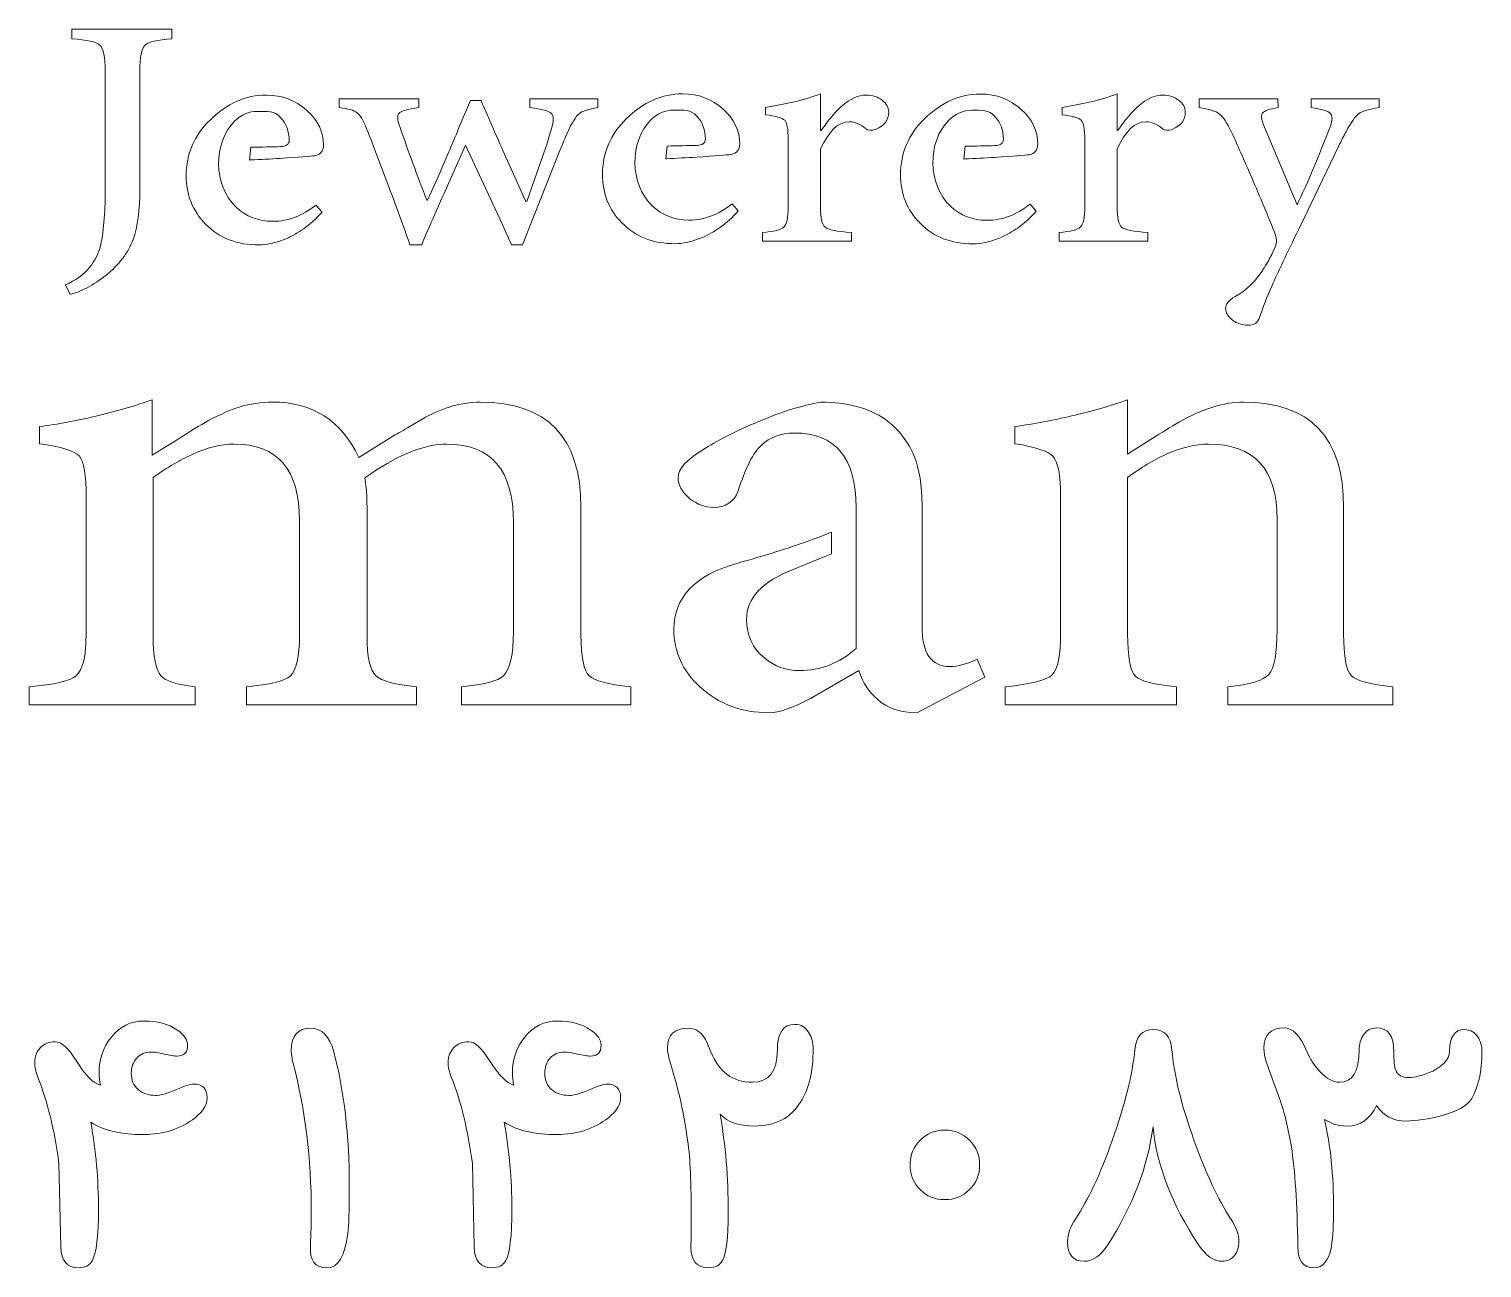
# Model space of a CAD drawing. Header units: millimetres. Extents: x -16 to 74, y -17.5 to 19.4.
# Drawn here: x 54.52 to 73.97, y -17.51 to -0.93 of the extents above; entities that cross this region are included whole.
import ezdxf

# ---------------------------------------------------------------- set-up
doc = ezdxf.new("R2010")
doc.units = ezdxf.units.MM
doc.header["$MEASUREMENT"] = 0
doc.layers.add('Layer 1', color=7, linetype='Continuous')

msp = doc.modelspace()

# ---------------------------------------------------------------- linework, layer by layer
at = {"layer": 'Layer 1', "color": 250, "lineweight": 18}
for points, knots in [([(56.4319, -1.0631), (56.2376, -1.0751), (56.1177, -1.103), (56.0729, -1.1467), (56.0263, -1.1926), (56.0027, -1.308), (56.0027, -1.4932), (56.0027, -1.4932), (56.0027, -3.063), (56.0027, -3.063), (56.0027, -3.3537), (55.9723, -3.5816), (55.9124, -3.7467), (55.8429, -3.9298), (55.7212, -4.09), (55.5465, -4.2276), (55.4661, -4.2928), (55.3821, -4.3486), (55.295, -4.3944), (55.2167, -4.4343), (55.1419, -4.4643), (55.0703, -4.484), (55.0703, -4.484), (55.0064, -4.3528), (55.0064, -4.3528), (55.2707, -4.2413), (55.4305, -4.0512), (55.4862, -3.7827), (55.5063, -3.6772), (55.5208, -3.5545), (55.53, -3.4155), (55.5367, -3.2941), (55.5402, -3.1357), (55.5402, -2.9406), (55.5402, -2.9406), (55.5402, -1.4932), (55.5402, -1.4932), (55.5402, -1.308), (55.5155, -1.1926), (55.4661, -1.1467), (55.4192, -1.103), (55.294, -1.0751), (55.0904, -1.0631), (55.0904, -1.0631), (55.0904, -0.9319), (55.0904, -0.9319), (55.0904, -0.9319), (56.4319, -0.9319), (56.4319, -0.9319), (56.4319, -0.9319), (56.4319, -1.0631), (56.4319, -1.0631)], [0, 0, 0, 0, 0.0588235, 0.0588235, 0.0588235, 0.1176471, 0.1176471, 0.1176471, 0.1764706, 0.1764706, 0.1764706, 0.2352941, 0.2352941, 0.2352941, 0.2941176, 0.2941176, 0.2941176, 0.3529412, 0.3529412, 0.3529412, 0.4117647, 0.4117647, 0.4117647, 0.4705882, 0.4705882, 0.4705882, 0.5294118, 0.5294118, 0.5294118, 0.5882353, 0.5882353, 0.5882353, 0.6470588, 0.6470588, 0.6470588, 0.7058824, 0.7058824, 0.7058824, 0.7647059, 0.7647059, 0.7647059, 0.8235294, 0.8235294, 0.8235294, 0.8823529, 0.8823529, 0.8823529, 0.9411765, 0.9411765, 0.9411765, 1, 1, 1, 1]), ([(57.576, -2.0333), (57.4621, -2.0333), (57.3601, -2.0771), (57.2709, -2.1645), (56.9796, -2.4545), (56.9843, -3.0257), (57.2906, -3.3137), (57.425, -3.4414), (57.588, -3.5049), (57.7806, -3.5049), (57.9884, -3.5049), (58.181, -3.4322), (58.3574, -3.2869), (58.3574, -3.2869), (58.4414, -3.3829), (58.4414, -3.3829), (58.3652, -3.4682), (58.2837, -3.542), (58.1965, -3.6037), (58.1203, -3.6573), (58.042, -3.7021), (57.9619, -3.7378), (57.8921, -3.7656), (57.8229, -3.7875), (57.7538, -3.8034), (57.6981, -3.8154), (57.6462, -3.8214), (57.5993, -3.8214), (57.304, -3.8214), (57.0652, -3.7279), (56.8814, -3.5409), (56.7096, -3.3659), (56.6235, -3.1507), (56.6235, -2.896), (56.6235, -2.6036), (56.7297, -2.3545), (56.9421, -2.1495), (57.1703, -1.9269), (57.4208, -1.8155), (57.6935, -1.8155), (57.6935, -1.8155), (57.6967, -1.8155), (57.6967, -1.8155), (57.9066, -1.8155), (58.0879, -1.8839), (58.2403, -2.0211), (58.3877, -2.1545), (58.4615, -2.3101), (58.4615, -2.4868), (58.4615, -2.5644), (58.4223, -2.6113), (58.3444, -2.6272), (58.2837, -2.6353), (58.1292, -2.6473), (57.8812, -2.6628), (57.7492, -2.671), (57.6173, -2.678), (57.4853, -2.684), (57.4853, -2.684), (57.4695, -2.6849), (57.4695, -2.6849), (57.4695, -2.6849), (57.4889, -2.5138), (57.4889, -2.5138), (57.6335, -2.5117), (57.7653, -2.5089), (57.8847, -2.5048), (57.963, -2.5027), (58.0018, -2.4748), (58.0018, -2.4212), (58.0018, -2.3019), (57.9641, -2.1993), (57.8879, -2.1139), (57.8074, -2.0243), (57.7044, -2.0333), (57.5795, -2.0333), (57.5795, -2.0333), (57.576, -2.0333), (57.576, -2.0333)], [0, 0, 0, 0, 0.0384615, 0.0384615, 0.0384615, 0.0769231, 0.0769231, 0.0769231, 0.1153846, 0.1153846, 0.1153846, 0.1538462, 0.1538462, 0.1538462, 0.1923077, 0.1923077, 0.1923077, 0.2307692, 0.2307692, 0.2307692, 0.2692308, 0.2692308, 0.2692308, 0.3076923, 0.3076923, 0.3076923, 0.3461538, 0.3461538, 0.3461538, 0.3846154, 0.3846154, 0.3846154, 0.4230769, 0.4230769, 0.4230769, 0.4615385, 0.4615385, 0.4615385, 0.5, 0.5, 0.5, 0.5384615, 0.5384615, 0.5384615, 0.5769231, 0.5769231, 0.5769231, 0.6153846, 0.6153846, 0.6153846, 0.6538462, 0.6538462, 0.6538462, 0.6923077, 0.6923077, 0.6923077, 0.7307692, 0.7307692, 0.7307692, 0.7692308, 0.7692308, 0.7692308, 0.8076923, 0.8076923, 0.8076923, 0.8461538, 0.8461538, 0.8461538, 0.8846154, 0.8846154, 0.8846154, 0.9230769, 0.9230769, 0.9230769, 0.9615385, 0.9615385, 0.9615385, 1, 1, 1, 1]), ([(62.1346, -1.9826), (62.0114, -2.0006), (61.9264, -2.0295), (61.8795, -2.069), (61.8368, -2.105), (61.7892, -2.1823), (61.7352, -2.3019), (61.6996, -2.3816), (61.6569, -2.4811), (61.6079, -2.6003), (61.6079, -2.6003), (61.1249, -3.8185), (61.1249, -3.8185), (61.1249, -3.8185), (60.9775, -3.8185), (60.9775, -3.8185), (60.9775, -3.8185), (60.8229, -3.4724), (60.8229, -3.4724), (60.8229, -3.4724), (60.3633, -2.4871), (60.3633, -2.4871), (60.3633, -2.4871), (60.0715, -3.1408), (60.0715, -3.1408), (60.0133, -3.2681), (59.9643, -3.3796), (59.9241, -3.4749), (59.8704, -3.5966), (59.821, -3.7109), (59.7762, -3.8185), (59.7762, -3.8185), (59.6186, -3.8185), (59.6186, -3.8185), (59.5339, -3.5736), (59.4397, -3.3158), (59.337, -3.0452), (59.337, -3.0452), (59.1892, -2.6571), (59.1892, -2.6571), (59.1427, -2.5319), (59.0922, -2.4014), (59.0386, -2.2662), (58.9938, -2.1544), (58.9515, -2.0832), (58.9109, -2.0511), (58.8685, -2.0193), (58.7892, -1.9964), (58.6728, -1.9826), (58.6728, -1.9826), (58.6728, -1.8662), (58.6728, -1.8662), (58.6728, -1.8662), (59.736, -1.8662), (59.736, -1.8662), (59.736, -1.8662), (59.736, -1.9826), (59.736, -1.9826), (59.5861, -2.0045), (59.4979, -2.0302), (59.4711, -2.0602), (59.4443, -2.0881), (59.4499, -2.1509), (59.488, -2.2483), (59.5395, -2.3996), (59.5977, -2.5629), (59.6623, -2.7379), (59.7163, -2.8854), (59.7762, -3.0462), (59.8436, -3.2216), (59.8436, -3.2216), (59.8535, -3.2216), (59.8535, -3.2216), (59.8535, -3.2216), (59.9946, -2.9111), (59.9946, -2.9111), (59.9946, -2.9111), (60.1354, -2.5855), (60.1354, -2.5855), (60.1777, -2.4881), (60.226, -2.3735), (60.2797, -2.2423), (60.2797, -2.2423), (60.4306, -1.887), (60.4306, -1.887), (60.4306, -1.887), (60.5714, -1.887), (60.5714, -1.887), (60.6585, -2.0937), (60.7559, -2.3167), (60.8632, -2.5555), (60.8632, -2.5555), (61.1718, -3.2396), (61.1718, -3.2396), (61.1718, -3.2396), (61.1821, -3.2396), (61.1821, -3.2396), (61.1821, -3.2396), (61.4399, -2.5107), (61.4399, -2.5107), (61.4692, -2.4194), (61.4939, -2.3379), (61.514, -2.2662), (61.5451, -2.1608), (61.5451, -2.0923), (61.514, -2.0602), (61.4805, -2.0285), (61.3842, -2.0027), (61.2255, -1.9826), (61.2255, -1.9826), (61.2255, -1.8662), (61.2255, -1.8662), (61.2255, -1.8662), (62.1346, -1.8662), (62.1346, -1.8662), (62.1346, -1.8662), (62.1346, -1.9826), (62.1346, -1.9826)], [0, 0, 0, 0, 0.025641, 0.025641, 0.025641, 0.0512821, 0.0512821, 0.0512821, 0.0769231, 0.0769231, 0.0769231, 0.1025641, 0.1025641, 0.1025641, 0.1282051, 0.1282051, 0.1282051, 0.1538462, 0.1538462, 0.1538462, 0.1794872, 0.1794872, 0.1794872, 0.2051282, 0.2051282, 0.2051282, 0.2307692, 0.2307692, 0.2307692, 0.2564103, 0.2564103, 0.2564103, 0.2820513, 0.2820513, 0.2820513, 0.3076923, 0.3076923, 0.3076923, 0.3333333, 0.3333333, 0.3333333, 0.3589744, 0.3589744, 0.3589744, 0.3846154, 0.3846154, 0.3846154, 0.4102564, 0.4102564, 0.4102564, 0.4358974, 0.4358974, 0.4358974, 0.4615385, 0.4615385, 0.4615385, 0.4871795, 0.4871795, 0.4871795, 0.5128205, 0.5128205, 0.5128205, 0.5384615, 0.5384615, 0.5384615, 0.5641026, 0.5641026, 0.5641026, 0.5897436, 0.5897436, 0.5897436, 0.6153846, 0.6153846, 0.6153846, 0.6410256, 0.6410256, 0.6410256, 0.6666667, 0.6666667, 0.6666667, 0.6923077, 0.6923077, 0.6923077, 0.7179487, 0.7179487, 0.7179487, 0.7435897, 0.7435897, 0.7435897, 0.7692308, 0.7692308, 0.7692308, 0.7948718, 0.7948718, 0.7948718, 0.8205128, 0.8205128, 0.8205128, 0.8461538, 0.8461538, 0.8461538, 0.8717949, 0.8717949, 0.8717949, 0.8974359, 0.8974359, 0.8974359, 0.9230769, 0.9230769, 0.9230769, 0.9487179, 0.9487179, 0.9487179, 0.974359, 0.974359, 0.974359, 1, 1, 1, 1]), ([(63.1497, -2.0164), (63.0358, -2.0164), (62.9338, -2.0602), (62.8446, -2.1476), (62.5533, -2.4376), (62.558, -3.0088), (62.8643, -3.2968), (62.9987, -3.4245), (63.1617, -3.488), (63.3543, -3.488), (63.5621, -3.488), (63.7547, -3.4153), (63.9311, -3.27), (63.9311, -3.27), (64.0151, -3.366), (64.0151, -3.366), (63.9389, -3.4513), (63.8574, -3.5251), (63.7702, -3.5868), (63.694, -3.6404), (63.6157, -3.6852), (63.5356, -3.7209), (63.4658, -3.7487), (63.3966, -3.7706), (63.3275, -3.7865), (63.2718, -3.7985), (63.2199, -3.8045), (63.173, -3.8045), (62.8777, -3.8045), (62.6389, -3.711), (62.4551, -3.524), (62.2833, -3.349), (62.1972, -3.1338), (62.1972, -2.8791), (62.1972, -2.5867), (62.3034, -2.3376), (62.5158, -2.1326), (62.744, -1.91), (62.9945, -1.7986), (63.2672, -1.7986), (63.2672, -1.7986), (63.2704, -1.7986), (63.2704, -1.7986), (63.4803, -1.7986), (63.6616, -1.867), (63.814, -2.0042), (63.9614, -2.1376), (64.0352, -2.2932), (64.0352, -2.4699), (64.0352, -2.5475), (63.996, -2.5944), (63.9181, -2.6103), (63.8574, -2.6184), (63.7029, -2.6304), (63.4549, -2.6459), (63.3229, -2.6541), (63.191, -2.6611), (63.059, -2.6671), (63.059, -2.6671), (63.0432, -2.668), (63.0432, -2.668), (63.0432, -2.668), (63.0626, -2.4969), (63.0626, -2.4969), (63.2072, -2.4948), (63.339, -2.492), (63.4584, -2.4879), (63.5367, -2.4858), (63.5755, -2.4579), (63.5755, -2.4043), (63.5755, -2.285), (63.5378, -2.1824), (63.4616, -2.097), (63.3811, -2.0074), (63.2781, -2.0164), (63.1532, -2.0164), (63.1532, -2.0164), (63.1497, -2.0164), (63.1497, -2.0164)], [0, 0, 0, 0, 0.0384615, 0.0384615, 0.0384615, 0.0769231, 0.0769231, 0.0769231, 0.1153846, 0.1153846, 0.1153846, 0.1538462, 0.1538462, 0.1538462, 0.1923077, 0.1923077, 0.1923077, 0.2307692, 0.2307692, 0.2307692, 0.2692308, 0.2692308, 0.2692308, 0.3076923, 0.3076923, 0.3076923, 0.3461538, 0.3461538, 0.3461538, 0.3846154, 0.3846154, 0.3846154, 0.4230769, 0.4230769, 0.4230769, 0.4615385, 0.4615385, 0.4615385, 0.5, 0.5, 0.5, 0.5384615, 0.5384615, 0.5384615, 0.5769231, 0.5769231, 0.5769231, 0.6153846, 0.6153846, 0.6153846, 0.6538462, 0.6538462, 0.6538462, 0.6923077, 0.6923077, 0.6923077, 0.7307692, 0.7307692, 0.7307692, 0.7692308, 0.7692308, 0.7692308, 0.8076923, 0.8076923, 0.8076923, 0.8461538, 0.8461538, 0.8461538, 0.8846154, 0.8846154, 0.8846154, 0.9230769, 0.9230769, 0.9230769, 0.9615385, 0.9615385, 0.9615385, 1, 1, 1, 1]), ([(65.1263, -2.2872), (65.1711, -2.2212), (65.2148, -2.1633), (65.2572, -2.114), (65.3066, -2.0543), (65.3542, -2.0032), (65.4015, -1.9616), (65.5133, -1.8642), (65.6216, -1.8155), (65.7267, -1.8155), (65.8139, -1.8155), (65.8865, -1.8391), (65.9447, -1.8868), (66.0008, -1.9309), (66.0287, -1.9817), (66.0287, -2.0392), (66.0287, -2.1485), (65.9708, -2.2272), (65.8541, -2.2752), (65.7983, -2.2949), (65.7535, -2.291), (65.7204, -2.2632), (65.6466, -2.2036), (65.574, -2.1736), (65.502, -2.1736), (65.3567, -2.1736), (65.2282, -2.2942), (65.1164, -2.5348), (65.1164, -2.5348), (65.1164, -3.3138), (65.1164, -3.3138), (65.1164, -3.4591), (65.1365, -3.5487), (65.1767, -3.5826), (65.2194, -3.6164), (65.3366, -3.6404), (65.5292, -3.6542), (65.5292, -3.6542), (65.5292, -3.7706), (65.5292, -3.7706), (65.5292, -3.7706), (64.3382, -3.7706), (64.3382, -3.7706), (64.3382, -3.7706), (64.3382, -3.6542), (64.3382, -3.6542), (64.4924, -3.6404), (64.5876, -3.6164), (64.6232, -3.5826), (64.6635, -3.5445), (64.6836, -3.4556), (64.6836, -3.3138), (64.6836, -3.3138), (64.6836, -2.4096), (64.6836, -2.4096), (64.6836, -2.272), (64.668, -2.1866), (64.6366, -2.1528), (64.6052, -2.1207), (64.5192, -2.096), (64.3784, -2.078), (64.3784, -2.078), (64.3784, -1.9795), (64.3784, -1.9795), (64.5103, -1.9594), (64.6324, -1.9369), (64.7439, -1.9111), (64.8712, -1.8811), (64.9958, -1.8441), (65.1164, -1.8003), (65.1164, -1.8003), (65.1164, -2.2872), (65.1164, -2.2872), (65.1164, -2.2872), (65.1263, -2.2872), (65.1263, -2.2872)], [0, 0, 0, 0, 0.04, 0.04, 0.04, 0.08, 0.08, 0.08, 0.12, 0.12, 0.12, 0.16, 0.16, 0.16, 0.2, 0.2, 0.2, 0.24, 0.24, 0.24, 0.28, 0.28, 0.28, 0.32, 0.32, 0.32, 0.36, 0.36, 0.36, 0.4, 0.4, 0.4, 0.44, 0.44, 0.44, 0.48, 0.48, 0.48, 0.52, 0.52, 0.52, 0.56, 0.56, 0.56, 0.6, 0.6, 0.6, 0.64, 0.64, 0.64, 0.68, 0.68, 0.68, 0.72, 0.72, 0.72, 0.76, 0.76, 0.76, 0.8, 0.8, 0.8, 0.84, 0.84, 0.84, 0.88, 0.88, 0.88, 0.92, 0.92, 0.92, 0.96, 0.96, 0.96, 1, 1, 1, 1]), ([(67.1399, -2.0194), (67.026, -2.0194), (66.924, -2.0632), (66.8348, -2.1506), (66.5435, -2.4406), (66.5482, -3.0118), (66.8545, -3.2998), (66.9889, -3.4275), (67.1519, -3.491), (67.3445, -3.491), (67.5523, -3.491), (67.7449, -3.4183), (67.9213, -3.273), (67.9213, -3.273), (68.0053, -3.369), (68.0053, -3.369), (67.9291, -3.4543), (67.8476, -3.5281), (67.7604, -3.5898), (67.6842, -3.6434), (67.6059, -3.6882), (67.5258, -3.7239), (67.456, -3.7517), (67.3868, -3.7736), (67.3177, -3.7895), (67.262, -3.8015), (67.2101, -3.8075), (67.1632, -3.8075), (66.8679, -3.8075), (66.6291, -3.714), (66.4453, -3.527), (66.2735, -3.352), (66.1874, -3.1368), (66.1874, -2.8821), (66.1874, -2.5897), (66.2936, -2.3406), (66.506, -2.1356), (66.7342, -1.913), (66.9847, -1.8016), (67.2574, -1.8016), (67.2574, -1.8016), (67.2606, -1.8016), (67.2606, -1.8016), (67.4705, -1.8016), (67.6518, -1.87), (67.8042, -2.0072), (67.9516, -2.1406), (68.0254, -2.2962), (68.0254, -2.4729), (68.0254, -2.5505), (67.9862, -2.5974), (67.9083, -2.6133), (67.8476, -2.6214), (67.6931, -2.6334), (67.4451, -2.6489), (67.3131, -2.6571), (67.1812, -2.6641), (67.0492, -2.6701), (67.0492, -2.6701), (67.0334, -2.671), (67.0334, -2.671), (67.0334, -2.671), (67.0528, -2.4999), (67.0528, -2.4999), (67.1974, -2.4978), (67.3292, -2.495), (67.4486, -2.4909), (67.5269, -2.4888), (67.5657, -2.4609), (67.5657, -2.4073), (67.5657, -2.288), (67.528, -2.1854), (67.4518, -2.1), (67.3713, -2.0104), (67.2683, -2.0194), (67.1434, -2.0194), (67.1434, -2.0194), (67.1399, -2.0194), (67.1399, -2.0194)], [0, 0, 0, 0, 0.0384615, 0.0384615, 0.0384615, 0.0769231, 0.0769231, 0.0769231, 0.1153846, 0.1153846, 0.1153846, 0.1538462, 0.1538462, 0.1538462, 0.1923077, 0.1923077, 0.1923077, 0.2307692, 0.2307692, 0.2307692, 0.2692308, 0.2692308, 0.2692308, 0.3076923, 0.3076923, 0.3076923, 0.3461538, 0.3461538, 0.3461538, 0.3846154, 0.3846154, 0.3846154, 0.4230769, 0.4230769, 0.4230769, 0.4615385, 0.4615385, 0.4615385, 0.5, 0.5, 0.5, 0.5384615, 0.5384615, 0.5384615, 0.5769231, 0.5769231, 0.5769231, 0.6153846, 0.6153846, 0.6153846, 0.6538462, 0.6538462, 0.6538462, 0.6923077, 0.6923077, 0.6923077, 0.7307692, 0.7307692, 0.7307692, 0.7692308, 0.7692308, 0.7692308, 0.8076923, 0.8076923, 0.8076923, 0.8461538, 0.8461538, 0.8461538, 0.8846154, 0.8846154, 0.8846154, 0.9230769, 0.9230769, 0.9230769, 0.9615385, 0.9615385, 0.9615385, 1, 1, 1, 1]), ([(69.0978, -2.2872), (69.1426, -2.2212), (69.1863, -2.1633), (69.2287, -2.114), (69.2781, -2.0543), (69.3257, -2.0032), (69.373, -1.9616), (69.4848, -1.8642), (69.5931, -1.8155), (69.6982, -1.8155), (69.7854, -1.8155), (69.858, -1.8391), (69.9162, -1.8868), (69.9723, -1.9309), (70.0002, -1.9817), (70.0002, -2.0392), (70.0002, -2.1485), (69.9423, -2.2272), (69.8256, -2.2752), (69.7698, -2.2949), (69.725, -2.291), (69.6919, -2.2632), (69.6181, -2.2036), (69.5455, -2.1736), (69.4735, -2.1736), (69.3282, -2.1736), (69.1998, -2.2942), (69.0879, -2.5348), (69.0879, -2.5348), (69.0879, -3.3138), (69.0879, -3.3138), (69.0879, -3.4591), (69.108, -3.5487), (69.1482, -3.5826), (69.1909, -3.6164), (69.3081, -3.6404), (69.5007, -3.6542), (69.5007, -3.6542), (69.5007, -3.7706), (69.5007, -3.7706), (69.5007, -3.7706), (68.3097, -3.7706), (68.3097, -3.7706), (68.3097, -3.7706), (68.3097, -3.6542), (68.3097, -3.6542), (68.4639, -3.6404), (68.5591, -3.6164), (68.5947, -3.5826), (68.635, -3.5445), (68.6551, -3.4556), (68.6551, -3.3138), (68.6551, -3.3138), (68.6551, -2.4096), (68.6551, -2.4096), (68.6551, -2.272), (68.6395, -2.1866), (68.6081, -2.1528), (68.5767, -2.1207), (68.4907, -2.096), (68.3499, -2.078), (68.3499, -2.078), (68.3499, -1.9795), (68.3499, -1.9795), (68.4818, -1.9594), (68.6039, -1.9369), (68.7154, -1.9111), (68.8427, -1.8811), (68.9673, -1.8441), (69.0879, -1.8003), (69.0879, -1.8003), (69.0879, -2.2872), (69.0879, -2.2872), (69.0879, -2.2872), (69.0978, -2.2872), (69.0978, -2.2872)], [0, 0, 0, 0, 0.04, 0.04, 0.04, 0.08, 0.08, 0.08, 0.12, 0.12, 0.12, 0.16, 0.16, 0.16, 0.2, 0.2, 0.2, 0.24, 0.24, 0.24, 0.28, 0.28, 0.28, 0.32, 0.32, 0.32, 0.36, 0.36, 0.36, 0.4, 0.4, 0.4, 0.44, 0.44, 0.44, 0.48, 0.48, 0.48, 0.52, 0.52, 0.52, 0.56, 0.56, 0.56, 0.6, 0.6, 0.6, 0.64, 0.64, 0.64, 0.68, 0.68, 0.68, 0.72, 0.72, 0.72, 0.76, 0.76, 0.76, 0.8, 0.8, 0.8, 0.84, 0.84, 0.84, 0.88, 0.88, 0.88, 0.92, 0.92, 0.92, 0.96, 0.96, 0.96, 1, 1, 1, 1]), ([(72.5966, -1.9826), (72.4647, -2.0006), (72.374, -2.0274), (72.3246, -2.0634), (72.2781, -2.0969), (72.2209, -2.1777), (72.1539, -2.3051), (72.1246, -2.3569), (72.0911, -2.4222), (72.053, -2.5019), (72.053, -2.5019), (71.5231, -3.6005), (71.5231, -3.6005), (71.3577, -3.9388), (71.2377, -4.1928), (71.164, -4.3617), (71.0924, -4.5187), (71.0356, -4.6623), (70.9932, -4.7914), (70.9728, -4.8613), (70.9216, -4.8962), (70.8391, -4.8962), (70.7653, -4.8962), (70.6969, -4.8729), (70.6345, -4.8271), (70.5717, -4.7798), (70.5403, -4.7276), (70.5403, -4.6722), (70.5403, -4.6143), (70.583, -4.5607), (70.6676, -4.511), (70.8176, -4.4312), (70.9474, -4.3028), (71.0571, -4.1257), (71.0973, -4.0601), (71.1308, -4.0016), (71.1576, -3.9497), (71.1576, -3.9497), (71.2046, -3.8453), (71.2046, -3.8453), (71.2289, -3.7895), (71.2257, -3.7239), (71.1943, -3.6484), (71.0825, -3.3736), (70.9763, -3.121), (70.8758, -2.89), (70.7664, -2.6356), (70.6789, -2.4391), (70.6144, -2.3019), (70.5583, -2.1844), (70.5068, -2.1071), (70.4598, -2.069), (70.4062, -2.0295), (70.3145, -2.0006), (70.1847, -1.9826), (70.1847, -1.9826), (70.1847, -1.8662), (70.1847, -1.8662), (70.1847, -1.8662), (71.2377, -1.8662), (71.2377, -1.8662), (71.2377, -1.8662), (71.2448, -1.9826), (71.2448, -1.9826), (71.1284, -2.0006), (71.0592, -2.0242), (71.0366, -2.0542), (71.0123, -2.0821), (71.0158, -2.1361), (71.0469, -2.2154), (71.0469, -2.2154), (71.4963, -3.284), (71.4963, -3.284), (71.5609, -3.1524), (71.6406, -2.9753), (71.7344, -2.7527), (71.8219, -2.5439), (71.8911, -2.3696), (71.9426, -2.2303), (71.9736, -2.1488), (71.9736, -2.0923), (71.9426, -2.0602), (71.909, -2.0264), (71.824, -2.0006), (71.6875, -1.9826), (71.6875, -1.9826), (71.6875, -1.8662), (71.6875, -1.8662), (71.6875, -1.8662), (72.5966, -1.8662), (72.5966, -1.8662), (72.5966, -1.8662), (72.5966, -1.9826), (72.5966, -1.9826)], [0, 0, 0, 0, 0.0322581, 0.0322581, 0.0322581, 0.0645161, 0.0645161, 0.0645161, 0.0967742, 0.0967742, 0.0967742, 0.1290323, 0.1290323, 0.1290323, 0.1612903, 0.1612903, 0.1612903, 0.1935484, 0.1935484, 0.1935484, 0.2258065, 0.2258065, 0.2258065, 0.2580645, 0.2580645, 0.2580645, 0.2903226, 0.2903226, 0.2903226, 0.3225806, 0.3225806, 0.3225806, 0.3548387, 0.3548387, 0.3548387, 0.3870968, 0.3870968, 0.3870968, 0.4193548, 0.4193548, 0.4193548, 0.4516129, 0.4516129, 0.4516129, 0.483871, 0.483871, 0.483871, 0.516129, 0.516129, 0.516129, 0.5483871, 0.5483871, 0.5483871, 0.5806452, 0.5806452, 0.5806452, 0.6129032, 0.6129032, 0.6129032, 0.6451613, 0.6451613, 0.6451613, 0.6774194, 0.6774194, 0.6774194, 0.7096774, 0.7096774, 0.7096774, 0.7419355, 0.7419355, 0.7419355, 0.7741935, 0.7741935, 0.7741935, 0.8064516, 0.8064516, 0.8064516, 0.8387097, 0.8387097, 0.8387097, 0.8709677, 0.8709677, 0.8709677, 0.9032258, 0.9032258, 0.9032258, 0.9354839, 0.9354839, 0.9354839, 0.9677419, 0.9677419, 0.9677419, 1, 1, 1, 1]), ([(60.309, -9.9759), (60.309, -9.9759), (60.309, -9.7346), (60.309, -9.7346), (60.6103, -9.7057), (60.7983, -9.6563), (60.8727, -9.5865), (60.9602, -9.4993), (61.0043, -9.3018), (61.0043, -8.9924), (61.0043, -8.9924), (61.0043, -7.5322), (61.0043, -7.5322), (61.0043, -6.8355), (60.708, -6.4866), (60.1146, -6.4866), (59.8038, -6.4866), (59.438, -6.6372), (59.0164, -6.9385), (59.0164, -6.9385), (59.0372, -7.1054), (59.0372, -7.1054), (59.0418, -7.1759), (59.0439, -7.2458), (59.0439, -7.316), (59.0439, -7.316), (59.0439, -9.0541), (59.0439, -9.0541), (59.0439, -9.3307), (59.0831, -9.5078), (59.1625, -9.5865), (59.2362, -9.6563), (59.4175, -9.7057), (59.7047, -9.7346), (59.7047, -9.7346), (59.7047, -9.9759), (59.7047, -9.9759), (59.7047, -9.9759), (57.4318, -9.9759), (57.4318, -9.9759), (57.4318, -9.9759), (57.4318, -9.7346), (57.4318, -9.7346), (57.7464, -9.7057), (57.9408, -9.6584), (58.0152, -9.5925), (58.0985, -9.5138), (58.1408, -9.3307), (58.1408, -9.0421), (58.1408, -9.0421), (58.1408, -7.5139), (58.1408, -7.5139), (58.1408, -6.8291), (57.8484, -6.4866), (57.2642, -6.4866), (57.0885, -6.4866), (56.8984, -6.5342), (56.6944, -6.6291), (56.5463, -6.6951), (56.3748, -6.796), (56.1802, -6.9322), (56.1802, -6.9322), (56.1802, -9.0421), (56.1802, -9.0421), (56.1802, -9.3265), (56.2151, -9.5078), (56.2845, -9.5865), (56.3448, -9.6563), (56.4976, -9.7057), (56.7435, -9.7346), (56.7435, -9.7346), (56.7435, -9.9759), (56.7435, -9.9759), (56.7435, -9.9759), (54.519, -9.9759), (54.519, -9.9759), (54.519, -9.9759), (54.519, -9.7346), (54.519, -9.7346), (54.8569, -9.7057), (55.0682, -9.6563), (55.1515, -9.5865), (55.2393, -9.5078), (55.2834, -9.3222), (55.2834, -9.0294), (55.2834, -9.0294), (55.2834, -7.1918), (55.2834, -7.1918), (55.2834, -6.9036), (55.2531, -6.7219), (55.1931, -6.6475), (55.1282, -6.5776), (54.9501, -6.5219), (54.658, -6.4806), (54.658, -6.4806), (54.658, -6.2516), (54.658, -6.2516), (54.9081, -6.2188), (55.1536, -6.1737), (55.3946, -6.1158), (55.6821, -6.0499), (55.9393, -5.9754), (56.1664, -5.8929), (56.1664, -5.8929), (56.1664, -6.6351), (56.1664, -6.6351), (56.1664, -6.6351), (56.5138, -6.4189), (56.5138, -6.4189), (56.6669, -6.3197), (56.8031, -6.2372), (56.9238, -6.1712), (57.0769, -6.0887), (57.2134, -6.029), (57.3337, -5.992), (57.478, -5.9465), (57.6261, -5.9239), (57.7789, -5.9239), (58.3165, -5.9239), (58.7007, -6.1712), (58.9332, -6.6662), (58.9332, -6.6662), (59.3773, -6.3878), (59.3773, -6.3878), (59.4334, -6.3589), (59.5029, -6.3197), (59.5862, -6.2703), (59.5862, -6.2703), (59.7813, -6.1529), (59.7813, -6.1529), (59.9058, -6.0827), (60.0264, -6.029), (60.1421, -5.992), (60.2864, -5.9465), (60.4247, -5.9239), (60.5598, -5.9239), (61.4584, -5.9239), (61.9082, -6.3942), (61.9082, -7.3343), (61.9082, -7.3343), (61.9082, -9.0421), (61.9082, -9.0421), (61.9082, -9.3349), (61.9455, -9.5159), (62.0193, -9.5865), (62.0838, -9.6521), (62.2694, -9.7018), (62.5753, -9.7346), (62.5753, -9.7346), (62.5753, -9.9759), (62.5753, -9.9759), (62.5753, -9.9759), (60.309, -9.9759), (60.309, -9.9759)], [0, 0, 0, 0, 0.0196078, 0.0196078, 0.0196078, 0.0392157, 0.0392157, 0.0392157, 0.0588235, 0.0588235, 0.0588235, 0.0784314, 0.0784314, 0.0784314, 0.0980392, 0.0980392, 0.0980392, 0.1176471, 0.1176471, 0.1176471, 0.1372549, 0.1372549, 0.1372549, 0.1568627, 0.1568627, 0.1568627, 0.1764706, 0.1764706, 0.1764706, 0.1960784, 0.1960784, 0.1960784, 0.2156863, 0.2156863, 0.2156863, 0.2352941, 0.2352941, 0.2352941, 0.254902, 0.254902, 0.254902, 0.2745098, 0.2745098, 0.2745098, 0.2941176, 0.2941176, 0.2941176, 0.3137255, 0.3137255, 0.3137255, 0.3333333, 0.3333333, 0.3333333, 0.3529412, 0.3529412, 0.3529412, 0.372549, 0.372549, 0.372549, 0.3921569, 0.3921569, 0.3921569, 0.4117647, 0.4117647, 0.4117647, 0.4313725, 0.4313725, 0.4313725, 0.4509804, 0.4509804, 0.4509804, 0.4705882, 0.4705882, 0.4705882, 0.4901961, 0.4901961, 0.4901961, 0.5098039, 0.5098039, 0.5098039, 0.5294118, 0.5294118, 0.5294118, 0.5490196, 0.5490196, 0.5490196, 0.5686275, 0.5686275, 0.5686275, 0.5882353, 0.5882353, 0.5882353, 0.6078431, 0.6078431, 0.6078431, 0.627451, 0.627451, 0.627451, 0.6470588, 0.6470588, 0.6470588, 0.6666667, 0.6666667, 0.6666667, 0.6862745, 0.6862745, 0.6862745, 0.7058824, 0.7058824, 0.7058824, 0.7254902, 0.7254902, 0.7254902, 0.745098, 0.745098, 0.745098, 0.7647059, 0.7647059, 0.7647059, 0.7843137, 0.7843137, 0.7843137, 0.8039216, 0.8039216, 0.8039216, 0.8235294, 0.8235294, 0.8235294, 0.8431373, 0.8431373, 0.8431373, 0.8627451, 0.8627451, 0.8627451, 0.8823529, 0.8823529, 0.8823529, 0.9019608, 0.9019608, 0.9019608, 0.9215686, 0.9215686, 0.9215686, 0.9411765, 0.9411765, 0.9411765, 0.9607843, 0.9607843, 0.9607843, 0.9803922, 0.9803922, 0.9803922, 1, 1, 1, 1]), ([(65.2653, -7.9529), (65.2653, -7.9529), (65.1751, -7.9902), (65.1751, -7.9902), (65.1751, -7.9902), (64.7514, -8.1635), (64.7514, -8.1635), (64.3344, -8.3243), (64.1259, -8.5469), (64.1259, -8.8316), (64.1259, -9.0503), (64.2067, -9.2232), (64.369, -9.3509), (64.5034, -9.4627), (64.6586, -9.5181), (64.835, -9.5181), (65.1172, -9.5181), (65.3698, -9.4193), (65.5924, -9.2211), (65.5924, -9.2211), (65.5924, -7.8107), (65.5924, -7.8107), (65.5924, -7.8107), (65.5924, -7.4949), (65.5924, -7.4949), (65.5924, -7.4949), (65.5924, -7.3341), (65.5924, -7.3341), (65.5924, -6.6705), (65.3169, -6.3382), (64.7651, -6.3382), (64.5845, -6.3382), (64.4385, -6.3922), (64.3273, -6.4991), (64.2162, -6.5982), (64.1118, -6.8024), (64.0144, -7.1118), (63.9587, -7.26), (63.8479, -7.3341), (63.6807, -7.3341), (63.5741, -7.3341), (63.4697, -7.2953), (63.3678, -7.2166), (63.2616, -7.1302), (63.208, -7.0356), (63.208, -6.9323), (63.208, -6.8208), (63.3194, -6.6973), (63.542, -6.5611), (63.7273, -6.4415), (63.9562, -6.3241), (64.23, -6.2084), (64.5637, -6.0641), (64.8604, -5.9692), (65.1197, -5.9237), (65.4717, -5.9237), (65.7593, -6.0002), (65.9819, -6.153), (66.1625, -6.2891), (66.2919, -6.4539), (66.371, -6.6476), (66.4405, -6.825), (66.4754, -7.0416), (66.4754, -7.2974), (66.4754, -7.2974), (66.4754, -8.924), (66.4754, -8.924), (66.4754, -9.2832), (66.5982, -9.4627), (66.8437, -9.4627), (66.9594, -9.4627), (67.0825, -9.4296), (67.212, -9.3633), (67.212, -9.3633), (67.3164, -9.6049), (67.3164, -9.6049), (67.3164, -9.6049), (66.4059, -10.0812), (66.4059, -10.0812), (66.1875, -10.0812), (66.0115, -10.0215), (65.8774, -9.9019), (65.7663, -9.8067), (65.6827, -9.679), (65.6273, -9.5181), (65.6273, -9.5181), (64.9807, -9.8896), (64.9807, -9.8896), (64.7397, -10.0173), (64.5566, -10.0812), (64.4314, -10.0812), (64.0606, -10.0812), (63.7502, -9.9654), (63.5001, -9.7347), (63.2683, -9.5202), (63.1526, -9.2645), (63.1526, -8.9674), (63.1526, -8.5385), (63.4327, -8.2439), (63.9936, -8.0827), (64.369, -7.9797), (64.691, -7.8788), (64.9599, -7.7796), (65.0748, -7.7396), (65.1757, -7.7018), (65.2625, -7.666), (65.2625, -7.666), (65.2653, -7.9529), (65.2653, -7.9529)], [0, 0, 0, 0, 0.0277778, 0.0277778, 0.0277778, 0.0555556, 0.0555556, 0.0555556, 0.0833333, 0.0833333, 0.0833333, 0.1111111, 0.1111111, 0.1111111, 0.1388889, 0.1388889, 0.1388889, 0.1666667, 0.1666667, 0.1666667, 0.1944444, 0.1944444, 0.1944444, 0.2222222, 0.2222222, 0.2222222, 0.25, 0.25, 0.25, 0.2777778, 0.2777778, 0.2777778, 0.3055556, 0.3055556, 0.3055556, 0.3333333, 0.3333333, 0.3333333, 0.3611111, 0.3611111, 0.3611111, 0.3888889, 0.3888889, 0.3888889, 0.4166667, 0.4166667, 0.4166667, 0.4444444, 0.4444444, 0.4444444, 0.4722222, 0.4722222, 0.4722222, 0.5, 0.5, 0.5, 0.5277778, 0.5277778, 0.5277778, 0.5555556, 0.5555556, 0.5555556, 0.5833333, 0.5833333, 0.5833333, 0.6111111, 0.6111111, 0.6111111, 0.6388889, 0.6388889, 0.6388889, 0.6666667, 0.6666667, 0.6666667, 0.6944444, 0.6944444, 0.6944444, 0.7222222, 0.7222222, 0.7222222, 0.75, 0.75, 0.75, 0.7777778, 0.7777778, 0.7777778, 0.8055556, 0.8055556, 0.8055556, 0.8333333, 0.8333333, 0.8333333, 0.8611111, 0.8611111, 0.8611111, 0.8888889, 0.8888889, 0.8888889, 0.9166667, 0.9166667, 0.9166667, 0.9444444, 0.9444444, 0.9444444, 0.9722222, 0.9722222, 0.9722222, 1, 1, 1, 1]), ([(70.5695, -9.9759), (70.5695, -9.9759), (70.5695, -9.7346), (70.5695, -9.7346), (70.8662, -9.7057), (71.0489, -9.65), (71.1188, -9.5678), (71.1929, -9.4852), (71.2299, -9.2852), (71.2299, -8.9677), (71.2299, -8.9677), (71.2299, -7.4952), (71.2299, -7.4952), (71.2299, -6.8228), (70.9241, -6.4866), (70.3123, -6.4866), (70.136, -6.4866), (69.9462, -6.5321), (69.7423, -6.6228), (69.58, -6.6972), (69.4085, -6.8002), (69.2279, -6.9322), (69.2279, -6.9322), (69.2279, -9.0234), (69.2279, -9.0234), (69.2279, -9.3286), (69.2628, -9.518), (69.332, -9.5925), (69.3972, -9.6584), (69.58, -9.7057), (69.8812, -9.7346), (69.8812, -9.7346), (69.8812, -9.9759), (69.8812, -9.9759), (69.8812, -9.9759), (67.5875, -9.9759), (67.5875, -9.9759), (67.5875, -9.9759), (67.5875, -9.7346), (67.5875, -9.7346), (67.935, -9.6976), (68.1459, -9.644), (68.22, -9.5738), (68.2941, -9.4993), (68.3311, -9.312), (68.3311, -9.0111), (68.3311, -9.0111), (68.3311, -7.1918), (68.3311, -7.1918), (68.3311, -6.9036), (68.2966, -6.7219), (68.2267, -6.6475), (68.1664, -6.5818), (67.9974, -6.5261), (67.7194, -6.4806), (67.7194, -6.4806), (67.7194, -6.2516), (67.7194, -6.2516), (67.9787, -6.2146), (68.2313, -6.1673), (68.4772, -6.1095), (68.746, -6.0474), (68.9961, -5.9754), (69.2279, -5.8929), (69.2279, -5.8929), (69.2279, -6.6228), (69.2279, -6.6228), (69.2279, -6.6228), (69.5546, -6.4125), (69.5546, -6.4125), (69.6798, -6.3346), (69.8026, -6.2601), (69.9229, -6.1899), (70.2337, -6.0128), (70.5184, -5.9239), (70.778, -5.9239), (71.6723, -5.9239), (72.12, -6.3942), (72.12, -7.3343), (72.12, -7.3343), (72.12, -9.0234), (72.12, -9.0234), (72.12, -9.3243), (72.1542, -9.512), (72.2237, -9.5865), (72.2886, -9.6521), (72.4742, -9.7018), (72.78, -9.7346), (72.78, -9.7346), (72.78, -9.9759), (72.78, -9.9759), (72.78, -9.9759), (70.5695, -9.9759), (70.5695, -9.9759)], [0, 0, 0, 0, 0.0322581, 0.0322581, 0.0322581, 0.0645161, 0.0645161, 0.0645161, 0.0967742, 0.0967742, 0.0967742, 0.1290323, 0.1290323, 0.1290323, 0.1612903, 0.1612903, 0.1612903, 0.1935484, 0.1935484, 0.1935484, 0.2258065, 0.2258065, 0.2258065, 0.2580645, 0.2580645, 0.2580645, 0.2903226, 0.2903226, 0.2903226, 0.3225806, 0.3225806, 0.3225806, 0.3548387, 0.3548387, 0.3548387, 0.3870968, 0.3870968, 0.3870968, 0.4193548, 0.4193548, 0.4193548, 0.4516129, 0.4516129, 0.4516129, 0.483871, 0.483871, 0.483871, 0.516129, 0.516129, 0.516129, 0.5483871, 0.5483871, 0.5483871, 0.5806452, 0.5806452, 0.5806452, 0.6129032, 0.6129032, 0.6129032, 0.6451613, 0.6451613, 0.6451613, 0.6774194, 0.6774194, 0.6774194, 0.7096774, 0.7096774, 0.7096774, 0.7419355, 0.7419355, 0.7419355, 0.7741935, 0.7741935, 0.7741935, 0.8064516, 0.8064516, 0.8064516, 0.8387097, 0.8387097, 0.8387097, 0.8709677, 0.8709677, 0.8709677, 0.9032258, 0.9032258, 0.9032258, 0.9354839, 0.9354839, 0.9354839, 0.9677419, 0.9677419, 0.9677419, 1, 1, 1, 1]), ([(56.7416, -15.5005), (56.5497, -15.6515), (56.3197, -15.7266), (56.0513, -15.7266), (55.7536, -15.7266), (55.5186, -15.6719), (55.3465, -15.5629), (55.4146, -15.9468), (55.4484, -16.332), (55.4484, -16.7193), (55.4484, -17.0887), (55.4202, -17.3208), (55.3641, -17.4171), (55.3274, -17.4782), (55.2671, -17.5089), (55.1828, -17.5089), (55.0272, -17.5089), (54.9478, -17.4164), (54.9443, -17.2309), (54.9443, -17.2309), (54.9196, -16.1136), (54.9196, -16.1136), (54.86, -15.667), (54.7655, -15.2814), (54.6367, -14.9569), (54.6085, -14.886), (54.5944, -14.8214), (54.5944, -14.7632), (54.5944, -14.6824), (54.6201, -14.6157), (54.6713, -14.5635), (54.7228, -14.5113), (54.7887, -14.4852), (54.8699, -14.4852), (54.9545, -14.4852), (55.047, -14.5681), (55.1479, -14.7336), (55.2689, -14.9308), (55.3779, -15.0412), (55.4756, -15.0662), (55.4625, -15.0098), (55.4558, -14.9537), (55.4558, -14.8972), (55.4558, -14.7187), (55.5095, -14.5614), (55.6171, -14.4256), (55.7349, -14.2802), (55.8802, -14.2072), (56.0542, -14.2072), (56.2362, -14.2072), (56.3843, -14.246), (56.4986, -14.324), (56.5945, -14.3885), (56.6421, -14.458), (56.6421, -14.5325), (56.6421, -14.6284), (56.5945, -14.6764), (56.4986, -14.6764), (56.4601, -14.6764), (56.4033, -14.6676), (56.3271, -14.6492), (56.251, -14.6309), (56.1939, -14.6221), (56.1558, -14.6221), (56.0746, -14.6221), (56.0097, -14.6489), (55.961, -14.7025), (55.912, -14.7565), (55.8876, -14.8246), (55.8876, -14.9071), (55.8876, -14.9981), (55.9183, -15.0701), (55.9797, -15.1234), (56.0407, -15.1763), (56.1177, -15.2028), (56.2104, -15.2028), (56.2749, -15.2028), (56.367, -15.1777), (56.4859, -15.1269), (56.6047, -15.0765), (56.6827, -15.0514), (56.7194, -15.0514), (56.8418, -15.0514), (56.9032, -15.1124), (56.9032, -15.2349), (56.9032, -15.3276), (56.8496, -15.4162), (56.7416, -15.5005)], [0, 0, 0, 0, 0.0344828, 0.0344828, 0.0344828, 0.0689655, 0.0689655, 0.0689655, 0.1034483, 0.1034483, 0.1034483, 0.137931, 0.137931, 0.137931, 0.1724138, 0.1724138, 0.1724138, 0.2068966, 0.2068966, 0.2068966, 0.2413793, 0.2413793, 0.2413793, 0.2758621, 0.2758621, 0.2758621, 0.3103448, 0.3103448, 0.3103448, 0.3448276, 0.3448276, 0.3448276, 0.3793103, 0.3793103, 0.3793103, 0.4137931, 0.4137931, 0.4137931, 0.4482759, 0.4482759, 0.4482759, 0.4827586, 0.4827586, 0.4827586, 0.5172414, 0.5172414, 0.5172414, 0.5517241, 0.5517241, 0.5517241, 0.5862069, 0.5862069, 0.5862069, 0.6206897, 0.6206897, 0.6206897, 0.6551724, 0.6551724, 0.6551724, 0.6896552, 0.6896552, 0.6896552, 0.7241379, 0.7241379, 0.7241379, 0.7586207, 0.7586207, 0.7586207, 0.7931034, 0.7931034, 0.7931034, 0.8275862, 0.8275862, 0.8275862, 0.862069, 0.862069, 0.862069, 0.8965517, 0.8965517, 0.8965517, 0.9310345, 0.9310345, 0.9310345, 0.9655172, 0.9655172, 0.9655172, 1, 1, 1, 1]), ([(58.5065, -17.5114), (58.3495, -17.5114), (58.2758, -17.413), (58.2857, -17.2158), (58.2938, -17.0556), (58.298, -16.9007), (58.298, -16.7519), (58.298, -16.0534), (58.2172, -15.3947), (58.055, -14.7756), (58.0384, -14.7128), (58.0299, -14.6532), (58.0299, -14.5971), (58.0299, -14.402), (58.1174, -14.3039), (58.2934, -14.3039), (58.4406, -14.3039), (58.5425, -14.4091), (58.5986, -14.6193), (58.7372, -15.139), (58.8071, -15.7405), (58.8071, -16.4241), (58.8071, -16.7388), (58.8004, -16.947), (58.7873, -17.0496), (58.7475, -17.3572), (58.654, -17.5114), (58.5065, -17.5114)], [0, 0, 0, 0, 0.1111111, 0.1111111, 0.1111111, 0.2222222, 0.2222222, 0.2222222, 0.3333333, 0.3333333, 0.3333333, 0.4444444, 0.4444444, 0.4444444, 0.5555556, 0.5555556, 0.5555556, 0.6666667, 0.6666667, 0.6666667, 0.7777778, 0.7777778, 0.7777778, 0.8888889, 0.8888889, 0.8888889, 1, 1, 1, 1]), ([(62.2772, -15.5005), (62.0853, -15.6515), (61.8553, -15.7266), (61.5872, -15.7266), (61.2894, -15.7266), (61.0541, -15.6719), (60.8823, -15.5629), (60.95, -15.9468), (60.9839, -16.332), (60.9839, -16.7193), (60.9839, -17.0887), (60.956, -17.3208), (60.8996, -17.4171), (60.8633, -17.4782), (60.8026, -17.5089), (60.7183, -17.5089), (60.563, -17.5089), (60.4833, -17.4164), (60.4801, -17.2309), (60.4801, -17.2309), (60.4551, -16.1136), (60.4551, -16.1136), (60.3958, -15.667), (60.3013, -15.2814), (60.1722, -14.9569), (60.1439, -14.886), (60.1302, -14.8214), (60.1302, -14.7632), (60.1302, -14.6824), (60.1556, -14.6157), (60.2071, -14.5635), (60.2582, -14.5113), (60.3246, -14.4852), (60.4054, -14.4852), (60.49, -14.4852), (60.5824, -14.5681), (60.6833, -14.7336), (60.8043, -14.9308), (60.9137, -15.0412), (61.0114, -15.0662), (60.998, -15.0098), (60.9913, -14.9537), (60.9913, -14.8972), (60.9913, -14.7187), (61.0453, -14.5614), (61.1525, -14.4256), (61.2704, -14.2802), (61.4161, -14.2072), (61.5896, -14.2072), (61.7717, -14.2072), (61.9198, -14.246), (62.0341, -14.324), (62.1301, -14.3885), (62.1781, -14.458), (62.1781, -14.5325), (62.1781, -14.6284), (62.1301, -14.6764), (62.0341, -14.6764), (61.996, -14.6764), (61.9389, -14.6676), (61.8627, -14.6492), (61.7865, -14.6309), (61.7293, -14.6221), (61.6916, -14.6221), (61.6101, -14.6221), (61.5455, -14.6489), (61.4965, -14.7025), (61.4475, -14.7565), (61.4235, -14.8246), (61.4235, -14.9071), (61.4235, -14.9981), (61.4538, -15.0701), (61.5152, -15.1234), (61.5766, -15.1763), (61.6531, -15.2028), (61.7459, -15.2028), (61.8108, -15.2028), (61.9025, -15.1777), (62.0214, -15.1269), (62.1407, -15.0765), (62.2186, -15.0514), (62.2553, -15.0514), (62.3774, -15.0514), (62.4388, -15.1124), (62.4388, -15.2349), (62.4388, -15.3276), (62.3851, -15.4162), (62.2772, -15.5005)], [0, 0, 0, 0, 0.0344828, 0.0344828, 0.0344828, 0.0689655, 0.0689655, 0.0689655, 0.1034483, 0.1034483, 0.1034483, 0.137931, 0.137931, 0.137931, 0.1724138, 0.1724138, 0.1724138, 0.2068966, 0.2068966, 0.2068966, 0.2413793, 0.2413793, 0.2413793, 0.2758621, 0.2758621, 0.2758621, 0.3103448, 0.3103448, 0.3103448, 0.3448276, 0.3448276, 0.3448276, 0.3793103, 0.3793103, 0.3793103, 0.4137931, 0.4137931, 0.4137931, 0.4482759, 0.4482759, 0.4482759, 0.4827586, 0.4827586, 0.4827586, 0.5172414, 0.5172414, 0.5172414, 0.5517241, 0.5517241, 0.5517241, 0.5862069, 0.5862069, 0.5862069, 0.6206897, 0.6206897, 0.6206897, 0.6551724, 0.6551724, 0.6551724, 0.6896552, 0.6896552, 0.6896552, 0.7241379, 0.7241379, 0.7241379, 0.7586207, 0.7586207, 0.7586207, 0.7931034, 0.7931034, 0.7931034, 0.8275862, 0.8275862, 0.8275862, 0.862069, 0.862069, 0.862069, 0.8965517, 0.8965517, 0.8965517, 0.9310345, 0.9310345, 0.9310345, 0.9655172, 0.9655172, 0.9655172, 1, 1, 1, 1]), ([(65.0177, -14.5848), (65.0177, -14.8794), (64.9617, -15.115), (64.8488, -15.2921), (64.7151, -15.5055), (64.509, -15.6124), (64.2311, -15.6124), (64.024, -15.6124), (63.8709, -15.5595), (63.7717, -15.4533), (63.8444, -15.864), (63.8807, -16.3014), (63.8807, -16.7667), (63.8807, -17.1093), (63.8543, -17.3262), (63.8014, -17.4169), (63.765, -17.4783), (63.7036, -17.509), (63.6176, -17.509), (63.4588, -17.509), (63.3802, -17.4162), (63.3819, -17.231), (63.3886, -16.6055), (63.3802, -16.185), (63.3572, -15.9698), (63.3142, -15.5676), (63.2281, -15.1588), (63.099, -14.7435), (63.0775, -14.674), (63.0669, -14.6144), (63.0669, -14.5647), (63.0669, -14.3908), (63.1583, -14.304), (63.3421, -14.304), (63.4264, -14.304), (63.4927, -14.3364), (63.5407, -14.401), (63.5675, -14.4356), (63.6028, -14.5086), (63.6476, -14.6194), (63.7569, -14.8906), (63.9421, -15.0265), (64.2035, -15.0265), (64.4268, -15.0265), (64.5387, -14.8825), (64.5387, -14.5943), (64.5387, -14.3661), (64.6163, -14.2521), (64.7722, -14.2521), (64.853, -14.2521), (64.9161, -14.2892), (64.9606, -14.3636), (64.9987, -14.425), (65.0177, -14.4987), (65.0177, -14.5848)], [0, 0, 0, 0, 0.0555556, 0.0555556, 0.0555556, 0.1111111, 0.1111111, 0.1111111, 0.1666667, 0.1666667, 0.1666667, 0.2222222, 0.2222222, 0.2222222, 0.2777778, 0.2777778, 0.2777778, 0.3333333, 0.3333333, 0.3333333, 0.3888889, 0.3888889, 0.3888889, 0.4444444, 0.4444444, 0.4444444, 0.5, 0.5, 0.5, 0.5555556, 0.5555556, 0.5555556, 0.6111111, 0.6111111, 0.6111111, 0.6666667, 0.6666667, 0.6666667, 0.7222222, 0.7222222, 0.7222222, 0.7777778, 0.7777778, 0.7777778, 0.8333333, 0.8333333, 0.8333333, 0.8888889, 0.8888889, 0.8888889, 0.9444444, 0.9444444, 0.9444444, 1, 1, 1, 1]), ([(68.5331, -16.8486), (68.6986, -16.6055), (68.8616, -16.2577), (69.0221, -15.8061), (69.1925, -15.3263), (69.2934, -14.9213), (69.3248, -14.5922), (69.3414, -14.4119), (69.4243, -14.3216), (69.5731, -14.3216), (69.7238, -14.3216), (69.8063, -14.4119), (69.8211, -14.5922), (69.8479, -14.9231), (69.9464, -15.3263), (70.1168, -15.8008), (70.2808, -16.2559), (70.4438, -16.6055), (70.6057, -16.8486), (70.6805, -16.9593), (70.7175, -17.0645), (70.7175, -17.1639), (70.7175, -17.2334), (70.6978, -17.2938), (70.6579, -17.3449), (70.6181, -17.3964), (70.5644, -17.4222), (70.4964, -17.4222), (70.3806, -17.4222), (70.2741, -17.3485), (70.1764, -17.201), (69.8204, -16.6648), (69.6179, -16.1384), (69.5685, -15.622), (69.4987, -16.155), (69.2969, -16.6813), (68.9625, -17.201), (68.8683, -17.3485), (68.7628, -17.4222), (68.6471, -17.4222), (68.4982, -17.4222), (68.4238, -17.335), (68.4238, -17.1615), (68.4238, -17.0606), (68.4601, -16.9562), (68.5331, -16.8486)], [0, 0, 0, 0, 0.0666667, 0.0666667, 0.0666667, 0.1333333, 0.1333333, 0.1333333, 0.2, 0.2, 0.2, 0.2666667, 0.2666667, 0.2666667, 0.3333333, 0.3333333, 0.3333333, 0.4, 0.4, 0.4, 0.4666667, 0.4666667, 0.4666667, 0.5333333, 0.5333333, 0.5333333, 0.6, 0.6, 0.6, 0.6666667, 0.6666667, 0.6666667, 0.7333333, 0.7333333, 0.7333333, 0.8, 0.8, 0.8, 0.8666667, 0.8666667, 0.8666667, 0.9333333, 0.9333333, 0.9333333, 1, 1, 1, 1]), ([(73.9723, -14.6244), (73.9723, -14.8777), (73.9268, -15.0844), (73.8354, -15.2449), (73.7232, -15.4453), (73.1965, -15.5452), (72.9616, -15.5452), (72.7795, -15.5452), (72.6462, -15.4757), (72.5619, -15.337), (72.4758, -15.5205), (72.3435, -15.6125), (72.1646, -15.6125), (72.057, -15.6125), (71.9569, -15.5826), (71.8641, -15.5229), (71.9456, -15.8704), (71.9861, -16.2736), (71.9861, -16.7319), (71.9861, -16.927), (71.9763, -17.0893), (71.9561, -17.2187), (71.9265, -17.4121), (71.8478, -17.5091), (71.7205, -17.5091), (71.5815, -17.5091), (71.5102, -17.4159), (71.5071, -17.2304), (71.4986, -16.6469), (71.4697, -16.2003), (71.4203, -15.8905), (71.3818, -15.6464), (71.3289, -15.4312), (71.2608, -15.2439), (71.2608, -15.2439), (71.0798, -14.7391), (71.0798, -14.7391), (71.0619, -14.6879), (71.0527, -14.6322), (71.0527, -14.5729), (71.0527, -14.3905), (71.1426, -14.2991), (71.3233, -14.2991), (71.439, -14.2991), (71.5406, -14.405), (71.6284, -14.6166), (71.67, -14.7151), (71.7272, -14.8033), (71.7999, -14.8816), (71.8909, -14.9782), (71.9794, -15.0266), (72.0655, -15.0266), (72.2408, -15.0266), (72.3287, -14.8823), (72.3287, -14.5944), (72.3287, -14.5168), (72.3477, -14.4498), (72.3858, -14.3937), (72.4285, -14.3305), (72.4874, -14.2991), (72.5619, -14.2991), (72.7157, -14.2991), (72.7926, -14.4043), (72.7926, -14.6145), (72.7926, -14.7384), (72.801, -14.8216), (72.8176, -14.8629), (72.8441, -14.9306), (72.9019, -14.9645), (72.9915, -14.9645), (73.1203, -14.9645), (73.538, -14.847), (73.538, -14.6121), (73.538, -14.4184), (73.6064, -14.3217), (73.744, -14.3217), (73.8181, -14.3217), (73.8763, -14.3545), (73.9176, -14.4209), (73.9539, -14.4769), (73.9723, -14.5447), (73.9723, -14.6244)], [0, 0, 0, 0, 0.037037, 0.037037, 0.037037, 0.0740741, 0.0740741, 0.0740741, 0.1111111, 0.1111111, 0.1111111, 0.1481481, 0.1481481, 0.1481481, 0.1851852, 0.1851852, 0.1851852, 0.2222222, 0.2222222, 0.2222222, 0.2592593, 0.2592593, 0.2592593, 0.2962963, 0.2962963, 0.2962963, 0.3333333, 0.3333333, 0.3333333, 0.3703704, 0.3703704, 0.3703704, 0.4074074, 0.4074074, 0.4074074, 0.4444444, 0.4444444, 0.4444444, 0.4814815, 0.4814815, 0.4814815, 0.5185185, 0.5185185, 0.5185185, 0.5555556, 0.5555556, 0.5555556, 0.5925926, 0.5925926, 0.5925926, 0.6296296, 0.6296296, 0.6296296, 0.6666667, 0.6666667, 0.6666667, 0.7037037, 0.7037037, 0.7037037, 0.7407407, 0.7407407, 0.7407407, 0.7777778, 0.7777778, 0.7777778, 0.8148148, 0.8148148, 0.8148148, 0.8518519, 0.8518519, 0.8518519, 0.8888889, 0.8888889, 0.8888889, 0.9259259, 0.9259259, 0.9259259, 0.962963, 0.962963, 0.962963, 1, 1, 1, 1]), ([(67.2471, -16.1337), (67.2471, -16.2642), (67.2019, -16.3746), (67.1116, -16.4639), (67.0213, -16.5531), (66.9109, -16.5976), (66.7804, -16.5976), (66.6495, -16.5976), (66.5394, -16.5531), (66.4502, -16.4639), (66.3606, -16.3746), (66.3158, -16.2642), (66.3158, -16.1337), (66.3158, -16.0014), (66.3606, -15.8906), (66.4502, -15.801), (66.5394, -15.7118), (66.6495, -15.667), (66.7804, -15.667), (66.9109, -15.667), (67.0213, -15.7121), (67.1116, -15.8024), (67.2019, -15.8924), (67.2471, -16.0028), (67.2471, -16.1337)], [0, 0, 0, 0, 0.125, 0.125, 0.125, 0.25, 0.25, 0.25, 0.375, 0.375, 0.375, 0.5, 0.5, 0.5, 0.625, 0.625, 0.625, 0.75, 0.75, 0.75, 0.875, 0.875, 0.875, 1, 1, 1, 1])]:
    msp.add_open_spline(points, degree=3, knots=knots, dxfattribs=at)

doc.saveas('drawing.dxf')
